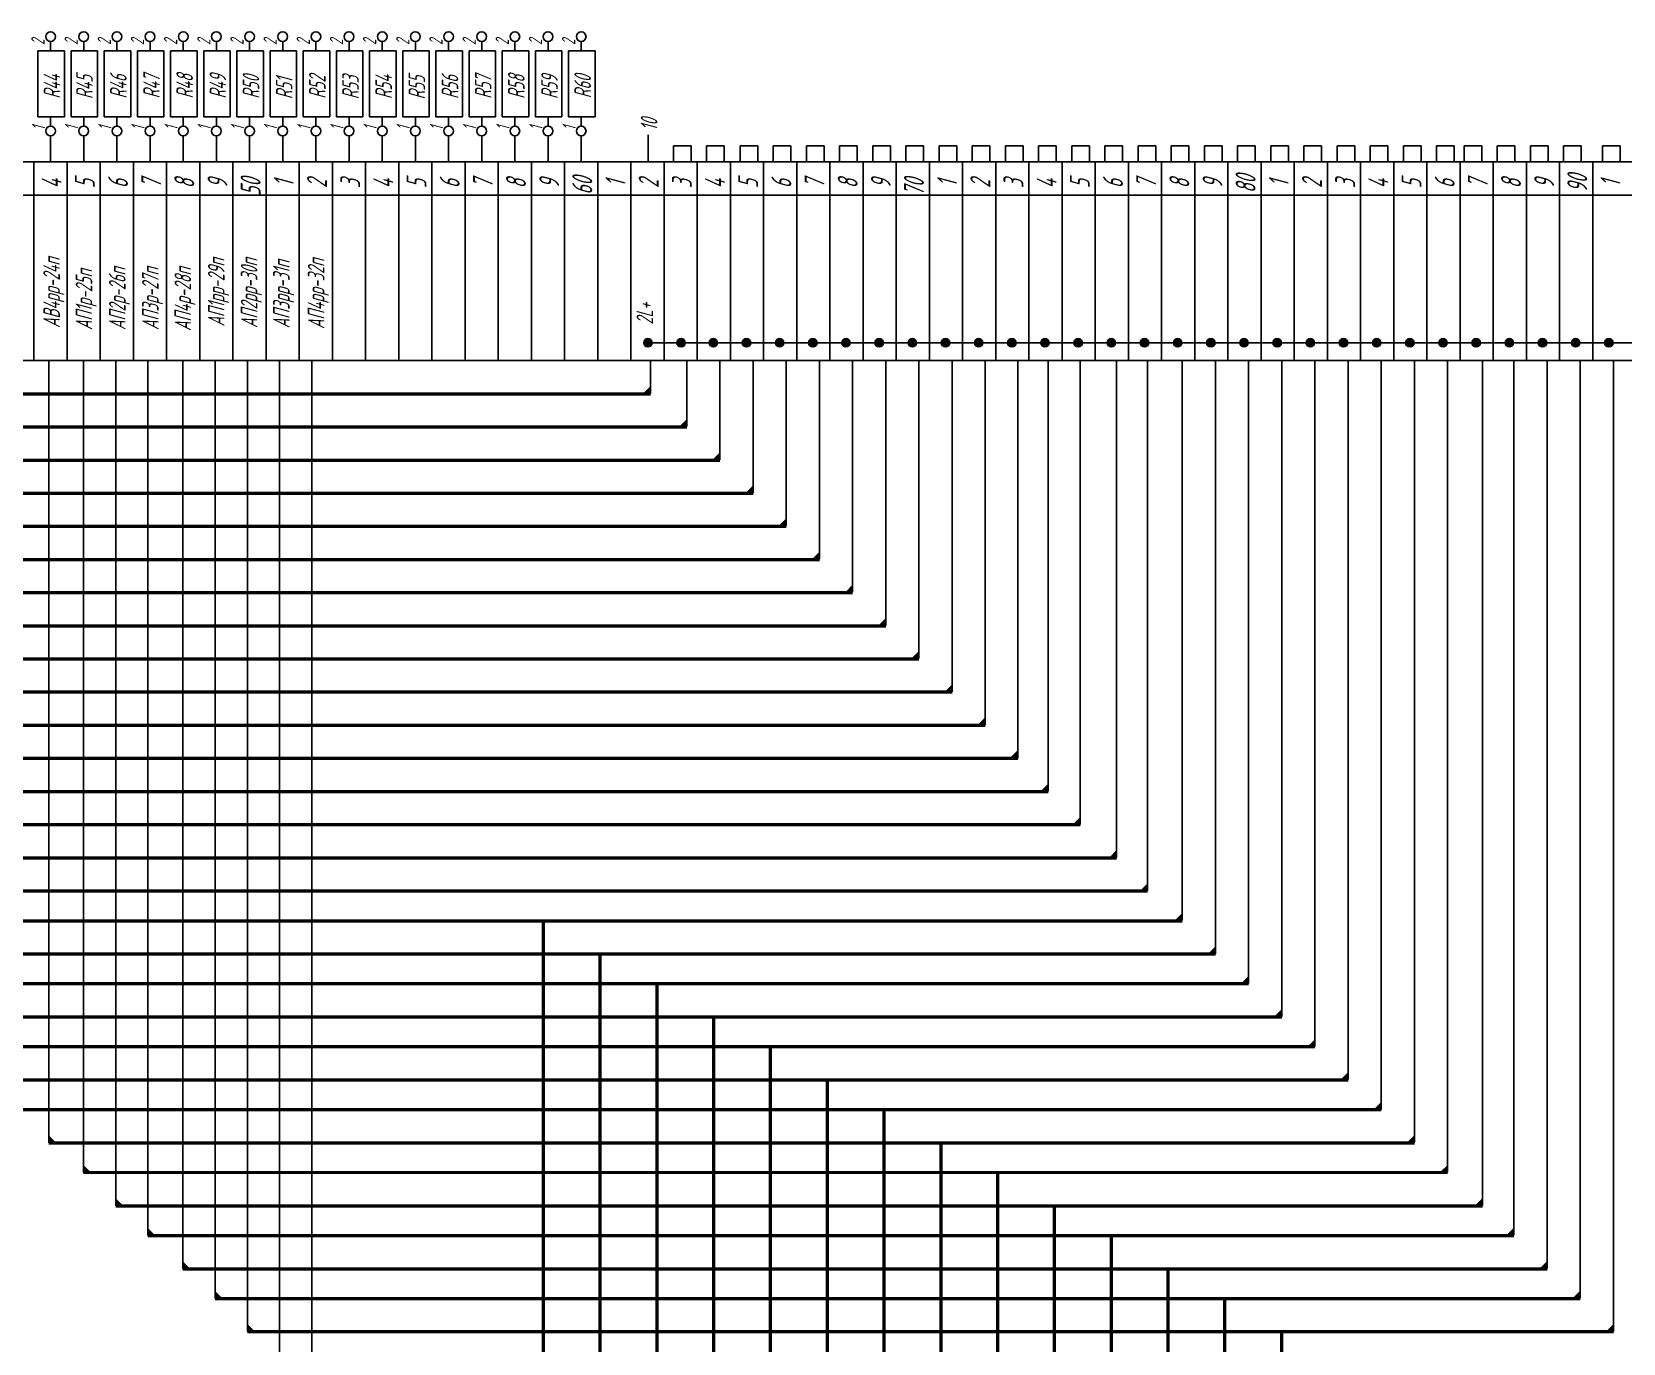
# Model space of a CAD drawing. Header units: millimetres. Extents: x -338 to 6826, y -8218 to 3153.
# Drawn here: x 2353.5 to 2593.4, y -5387.8 to -5190 of the extents above; entities that cross this region are included whole.
import ezdxf
from ezdxf.enums import TextEntityAlignment as Align

# ---------------------------------------------------------------- set-up
doc = ezdxf.new("R2010")
doc.units = ezdxf.units.MM
doc.layers.get('Defpoints').update_dxf_attribs({"color": 251})
doc.layers.add('ТЕКСТ', color=2, linetype='Continuous')
doc.layers.add('Эл.кабель', color=2, linetype='Continuous', lineweight=50)
doc.styles.add('Simplex', font='simplex.shx', dxfattribs={"width": 0.7, "oblique": 15})

msp = doc.modelspace()

# ---------------------------------------------------------------- hatches: boundary and pattern name
for color, points in [(256, [(2446.34, -5237.56, 1), (2446.34, -5236.29, 1)]), (256, [(2451.34, -5237.56, 1), (2451.34, -5236.29, 1)]), (256, [(2456.2, -5237.56, 1), (2456.2, -5236.29, 1)]), (256, [(2461.2, -5237.56, 1), (2461.2, -5236.29, 1)]), (256, [(2466.2, -5237.56, 1), (2466.2, -5236.29, 1)]), (256, [(2471.2, -5237.56, 1), (2471.2, -5236.29, 1)]), (256, [(2476.2, -5237.56, 1), (2476.2, -5236.29, 1)]), (256, [(2481.2, -5237.56, 1), (2481.2, -5236.29, 1)]), (256, [(2486.2, -5237.56, 1), (2486.2, -5236.29, 1)]), (256, [(2491.2, -5237.56, 1), (2491.2, -5236.29, 1)]), (256, [(2496.2, -5237.56, 1), (2496.2, -5236.29, 1)]), (256, [(2501.2, -5237.56, 1), (2501.2, -5236.29, 1)]), (256, [(2506.2, -5237.56, 1), (2506.2, -5236.29, 1)]), (256, [(2511.2, -5237.56, 1), (2511.2, -5236.29, 1)]), (256, [(2516.2, -5237.56, 1), (2516.2, -5236.29, 1)]), (256, [(2521.2, -5237.56, 1), (2521.2, -5236.29, 1)]), (256, [(2526.2, -5237.56, 1), (2526.2, -5236.29, 1)]), (256, [(2531.2, -5237.56, 1), (2531.2, -5236.29, 1)]), (256, [(2536.2, -5237.56, 1), (2536.2, -5236.29, 1)]), (256, [(2541.2, -5237.56, 1), (2541.2, -5236.29, 1)]), (256, [(2546.2, -5237.56, 1), (2546.2, -5236.29, 1)]), (256, [(2551.2, -5237.56, 1), (2551.2, -5236.29, 1)]), (256, [(2556.2, -5237.56, 1), (2556.2, -5236.29, 1)]), (256, [(2561.2, -5237.56, 1), (2561.2, -5236.29, 1)]), (256, [(2566.2, -5237.56, 1), (2566.2, -5236.29, 1)]), (256, [(2571.2, -5237.56, 1), (2571.2, -5236.29, 1)]), (256, [(2576.2, -5237.56, 1), (2576.2, -5236.29, 1)]), (256, [(2581.2, -5237.56, 1), (2581.2, -5236.29, 1)]), (256, [(2586.2, -5237.56, 1), (2586.2, -5236.29, 1)]), (256, [(2591.2, -5237.56, 1), (2591.2, -5236.29, 1)]), (3, [(2446.73, -5243.59), (2445.73, -5244.59), (2446.73, -5244.59)]), (3, [(2452.19, -5248.55), (2451.19, -5249.55), (2452.19, -5249.55)]), (3, [(2457.19, -5253.59), (2456.19, -5254.59), (2457.19, -5254.59)]), (3, [(2462.19, -5258.55), (2461.19, -5259.55), (2462.19, -5259.55)]), (3, [(2467.18, -5263.55), (2466.18, -5264.55), (2467.18, -5264.55)]), (3, [(2472.19, -5268.55), (2471.19, -5269.55), (2472.19, -5269.55)]), (3, [(2477.2, -5273.55), (2476.2, -5274.55), (2477.2, -5274.55)]), (3, [(2482.18, -5278.55), (2481.18, -5279.55), (2482.18, -5279.55)]), (3, [(2487.18, -5283.55), (2486.18, -5284.55), (2487.18, -5284.55)]), (3, [(2492.18, -5288.55), (2491.18, -5289.55), (2492.18, -5289.55)]), (3, [(2497.18, -5293.55), (2496.18, -5294.55), (2497.18, -5294.55)]), (3, [(2502.02, -5298.55), (2501.02, -5299.55), (2502.02, -5299.55)]), (3, [(2506.69, -5303.55), (2505.69, -5304.55), (2506.69, -5304.55)]), (3, [(2511.48, -5308.55), (2510.48, -5309.55), (2511.48, -5309.55)]), (3, [(2517, -5313.55), (2516, -5314.55), (2517, -5314.55)]), (3, [(2521.64, -5318.55), (2520.64, -5319.55), (2521.64, -5319.55)]), (256, [(2525.89, -5324.05), (2526.89, -5323.05), (2526.89, -5324.05)]), (256, [(2530.89, -5329.05), (2531.89, -5328.05), (2531.89, -5329.05)]), (256, [(2535.89, -5333.54), (2536.89, -5332.54), (2536.89, -5333.54)]), (256, [(2540.89, -5338.54), (2541.89, -5337.54), (2541.89, -5338.54)]), (256, [(2545.93, -5343.03), (2546.93, -5342.03), (2546.93, -5343.03)]), (256, [(2550.89, -5348.03), (2551.89, -5347.03), (2551.89, -5348.03)]), (256, [(2555.89, -5352.53), (2556.89, -5351.53), (2556.89, -5352.53)]), (256, [(2357.02, -5357.56), (2356.02, -5356.56), (2356.02, -5357.56)]), (256, [(2560.89, -5357.53), (2561.89, -5356.53), (2561.89, -5357.53)]), (256, [(2362.25, -5362.05), (2361.25, -5361.05), (2361.25, -5362.05)]), (256, [(2565.89, -5362.02), (2566.89, -5361.02), (2566.89, -5362.02)]), (256, [(2367.1, -5367.05), (2366.1, -5366.05), (2366.1, -5367.05)]), (256, [(2571.16, -5367.02), (2572.16, -5366.02), (2572.16, -5367.02)]), (256, [(2371.95, -5371.55), (2370.95, -5370.55), (2370.95, -5371.55)]), (256, [(2575.89, -5371.51), (2576.89, -5370.51), (2576.89, -5371.51)]), (256, [(2377.24, -5376.55), (2376.24, -5375.55), (2376.24, -5376.55)]), (256, [(2580.89, -5376.51), (2581.89, -5375.51), (2581.89, -5376.51)]), (256, [(2382.1, -5381.04), (2381.1, -5380.04), (2381.1, -5381.04)]), (256, [(2585.89, -5381.01), (2586.89, -5380.01), (2586.89, -5381.01)]), (256, [(2386.95, -5386.04), (2385.95, -5385.04), (2385.95, -5386.04)]), (256, [(2590.89, -5386.01), (2591.89, -5385.01), (2591.89, -5386.01)])]:
    msp.add_hatch(color=color).paths.add_polyline_path(points)

# ---------------------------------------------------------------- linework, layer by layer
for p, q in [((2356.28, -5192.88), (2356.28, -5191.49)), ((2361.28, -5192.88), (2361.28, -5191.49)), ((2366.28, -5192.88), (2366.28, -5191.49)), ((2371.28, -5192.88), (2371.28, -5191.49)), ((2376.28, -5192.88), (2376.28, -5191.49)), ((2381.28, -5192.88), (2381.28, -5191.49)), ((2386.28, -5192.88), (2386.28, -5191.49)), ((2391.28, -5192.88), (2391.28, -5191.49)), ((2396.28, -5192.88), (2396.28, -5191.49)), ((2401.28, -5192.88), (2401.28, -5191.49)), ((2406.28, -5192.88), (2406.28, -5191.49)), ((2411.28, -5192.88), (2411.28, -5191.49)), ((2416.28, -5192.88), (2416.28, -5191.49)), ((2421.28, -5192.88), (2421.28, -5191.49)), ((2426.28, -5192.88), (2426.28, -5191.49)), ((2431.28, -5192.88), (2431.28, -5191.49)), ((2436.28, -5192.88), (2436.28, -5191.49)), ((2356.28, -5202.88), (2356.28, -5204.27)), ((2361.28, -5202.88), (2361.28, -5204.27)), ((2366.28, -5202.88), (2366.28, -5204.27)), ((2371.28, -5202.88), (2371.28, -5204.27)), ((2376.28, -5202.88), (2376.28, -5204.27)), ((2381.28, -5202.88), (2381.28, -5204.27)), ((2386.28, -5202.88), (2386.28, -5204.27)), ((2391.28, -5202.88), (2391.28, -5204.27)), ((2396.28, -5202.88), (2396.28, -5204.27)), ((2401.28, -5202.88), (2401.28, -5204.27)), ((2406.28, -5202.88), (2406.28, -5204.27)), ((2411.28, -5202.88), (2411.28, -5204.27)), ((2416.28, -5202.88), (2416.28, -5204.27)), ((2421.28, -5202.88), (2421.28, -5204.27)), ((2426.28, -5202.88), (2426.28, -5204.27)), ((2431.28, -5202.88), (2431.28, -5204.27)), ((2436.28, -5202.88), (2436.28, -5204.27)), ((2452.84, -5207.24), (2450.17, -5207.24)), ((2450.17, -5207.24), (2450.17, -5209.62)), ((2452.84, -5209.62), (2452.84, -5207.24)), ((2457.84, -5207.24), (2455.17, -5207.24)), ((2455.17, -5207.24), (2455.17, -5209.62)), ((2457.84, -5209.62), (2457.84, -5207.24)), ((2462.9, -5207.24), (2460.24, -5207.24)), ((2460.24, -5207.24), (2460.24, -5209.62)), ((2462.9, -5209.62), (2462.9, -5207.24)), ((2467.9, -5207.24), (2465.24, -5207.24)), ((2465.24, -5207.24), (2465.24, -5209.62)), ((2467.9, -5209.62), (2467.9, -5207.24)), ((2472.9, -5207.24), (2470.24, -5207.24)), ((2470.24, -5207.24), (2470.24, -5209.62)), ((2472.9, -5209.62), (2472.9, -5207.24)), ((2477.9, -5207.24), (2475.24, -5207.24)), ((2475.24, -5207.24), (2475.24, -5209.62)), ((2477.9, -5209.62), (2477.9, -5207.24)), ((2482.9, -5207.24), (2480.24, -5207.24)), ((2480.24, -5207.24), (2480.24, -5209.62)), ((2482.9, -5209.62), (2482.9, -5207.24)), ((2487.9, -5207.24), (2485.24, -5207.24)), ((2485.24, -5207.24), (2485.24, -5209.62)), ((2487.9, -5209.62), (2487.9, -5207.24)), ((2492.9, -5207.24), (2490.24, -5207.24)), ((2490.24, -5207.24), (2490.24, -5209.62)), ((2492.9, -5209.62), (2492.9, -5207.24)), ((2497.9, -5207.24), (2495.24, -5207.24)), ((2495.24, -5207.24), (2495.24, -5209.62)), ((2497.9, -5209.62), (2497.9, -5207.24)), ((2502.9, -5207.24), (2500.24, -5207.24)), ((2500.24, -5207.24), (2500.24, -5209.62)), ((2502.9, -5209.62), (2502.9, -5207.24)), ((2507.9, -5207.24), (2505.24, -5207.24)), ((2505.24, -5207.24), (2505.24, -5209.62)), ((2507.9, -5209.62), (2507.9, -5207.24)), ((2512.9, -5207.24), (2510.24, -5207.24)), ((2510.24, -5207.24), (2510.24, -5209.62)), ((2512.9, -5209.62), (2512.9, -5207.24)), ((2517.9, -5207.24), (2515.24, -5207.24)), ((2515.24, -5207.24), (2515.24, -5209.62)), ((2517.9, -5209.62), (2517.9, -5207.24)), ((2522.9, -5207.24), (2520.24, -5207.24)), ((2520.24, -5207.24), (2520.24, -5209.62)), ((2522.9, -5209.62), (2522.9, -5207.24)), ((2527.9, -5207.24), (2525.24, -5207.24)), ((2525.24, -5207.24), (2525.24, -5209.62)), ((2527.9, -5209.62), (2527.9, -5207.24)), ((2532.9, -5207.24), (2530.24, -5207.24)), ((2530.24, -5207.24), (2530.24, -5209.62)), ((2532.9, -5209.62), (2532.9, -5207.24)), ((2537.9, -5207.24), (2535.24, -5207.24)), ((2535.24, -5207.24), (2535.24, -5209.62)), ((2537.9, -5209.62), (2537.9, -5207.24)), ((2542.9, -5207.24), (2540.24, -5207.24)), ((2540.24, -5207.24), (2540.24, -5209.62)), ((2542.9, -5209.62), (2542.9, -5207.24)), ((2547.9, -5207.24), (2545.24, -5207.24)), ((2545.24, -5207.24), (2545.24, -5209.62)), ((2547.9, -5209.62), (2547.9, -5207.24)), ((2552.9, -5207.24), (2550.24, -5207.24)), ((2550.24, -5207.24), (2550.24, -5209.62)), ((2552.9, -5209.62), (2552.9, -5207.24)), ((2557.9, -5207.24), (2555.24, -5207.24)), ((2555.24, -5207.24), (2555.24, -5209.62)), ((2557.9, -5209.62), (2557.9, -5207.24)), ((2562.9, -5207.24), (2560.24, -5207.24)), ((2560.24, -5207.24), (2560.24, -5209.62)), ((2562.9, -5209.62), (2562.9, -5207.24)), ((2567.9, -5207.24), (2565.24, -5207.24)), ((2565.24, -5207.24), (2565.24, -5209.62)), ((2567.9, -5209.62), (2567.9, -5207.24)), ((2572.03, -5207.24), (2569.37, -5207.24)), ((2569.37, -5207.24), (2569.37, -5209.62)), ((2572.03, -5209.62), (2572.03, -5207.24)), ((2577.03, -5207.24), (2574.37, -5207.24)), ((2574.37, -5207.24), (2574.37, -5209.62)), ((2577.03, -5209.62), (2577.03, -5207.24)), ((2582.03, -5207.24), (2579.37, -5207.24)), ((2579.37, -5207.24), (2579.37, -5209.62)), ((2582.03, -5209.62), (2582.03, -5207.24)), ((2587.03, -5207.24), (2584.37, -5207.24)), ((2584.37, -5207.24), (2584.37, -5209.62)), ((2587.03, -5209.62), (2587.03, -5207.24)), ((2592.9, -5207.24), (2590.24, -5207.24)), ((2590.24, -5207.24), (2590.24, -5209.62)), ((2592.9, -5209.62), (2592.9, -5207.24)), ((2446.76, -5236.92), (2631.08, -5236.92)), ((2525.89, -5324.05), (2526.89, -5323.05)), ((2530.89, -5329.05), (2531.89, -5328.05)), ((2535.89, -5333.54), (2536.89, -5332.54)), ((2540.89, -5338.54), (2541.89, -5337.54)), ((2545.93, -5343.03), (2546.93, -5342.03)), ((2550.89, -5348.03), (2551.89, -5347.03)), ((2555.89, -5352.53), (2556.89, -5351.53)), ((2357.02, -5357.56), (2356.02, -5356.56)), ((2560.89, -5357.53), (2561.89, -5356.53)), ((2362.25, -5362.05), (2361.25, -5361.05)), ((2565.89, -5362.02), (2566.89, -5361.02)), ((2367.1, -5367.05), (2366.1, -5366.05)), ((2571.16, -5367.02), (2572.16, -5366.02)), ((2371.95, -5371.55), (2370.95, -5370.55)), ((2575.89, -5371.51), (2576.89, -5370.51)), ((2377.24, -5376.55), (2376.24, -5375.55)), ((2580.89, -5376.51), (2581.89, -5375.51)), ((2382.1, -5381.04), (2381.1, -5380.04)), ((2585.89, -5381.01), (2586.89, -5380.01)), ((2386.95, -5386.04), (2385.95, -5385.04)), ((2590.89, -5386.01), (2591.89, -5385.01))]:
    msp.add_line(p, q)
at = {"linetype": 'Continuous', "lineweight": -3}
for p, q in [((2354.38, -5202.88), (2354.38, -5192.88)), ((2354.38, -5192.88), (2358.38, -5192.88)), ((2358.38, -5192.88), (2358.38, -5202.88)), ((2359.38, -5202.88), (2359.38, -5192.88)), ((2359.38, -5192.88), (2363.38, -5192.88)), ((2363.38, -5192.88), (2363.38, -5202.88)), ((2364.38, -5202.88), (2364.38, -5192.88)), ((2364.38, -5192.88), (2368.38, -5192.88)), ((2368.38, -5192.88), (2368.38, -5202.88)), ((2369.38, -5202.88), (2369.38, -5192.88)), ((2369.38, -5192.88), (2373.38, -5192.88)), ((2373.38, -5192.88), (2373.38, -5202.88)), ((2374.38, -5202.88), (2374.38, -5192.88)), ((2374.38, -5192.88), (2378.38, -5192.88)), ((2378.38, -5192.88), (2378.38, -5202.88)), ((2379.38, -5202.88), (2379.38, -5192.88)), ((2379.38, -5192.88), (2383.38, -5192.88)), ((2383.38, -5192.88), (2383.38, -5202.88)), ((2384.38, -5202.88), (2384.38, -5192.88)), ((2384.38, -5192.88), (2388.38, -5192.88)), ((2388.38, -5192.88), (2388.38, -5202.88)), ((2389.38, -5202.88), (2389.38, -5192.88)), ((2389.38, -5192.88), (2393.38, -5192.88)), ((2393.38, -5192.88), (2393.38, -5202.88)), ((2394.38, -5202.88), (2394.38, -5192.88)), ((2394.38, -5192.88), (2398.38, -5192.88)), ((2398.38, -5192.88), (2398.38, -5202.88)), ((2399.38, -5202.88), (2399.38, -5192.88)), ((2399.38, -5192.88), (2403.38, -5192.88)), ((2403.38, -5192.88), (2403.38, -5202.88)), ((2404.38, -5202.88), (2404.38, -5192.88)), ((2404.38, -5192.88), (2408.38, -5192.88)), ((2408.38, -5192.88), (2408.38, -5202.88)), ((2409.38, -5202.88), (2409.38, -5192.88)), ((2409.38, -5192.88), (2413.38, -5192.88)), ((2413.38, -5192.88), (2413.38, -5202.88)), ((2414.38, -5202.88), (2414.38, -5192.88)), ((2414.38, -5192.88), (2418.38, -5192.88)), ((2418.38, -5192.88), (2418.38, -5202.88)), ((2419.38, -5202.88), (2419.38, -5192.88)), ((2419.38, -5192.88), (2423.38, -5192.88)), ((2423.38, -5192.88), (2423.38, -5202.88)), ((2424.38, -5202.88), (2424.38, -5192.88)), ((2424.38, -5192.88), (2428.38, -5192.88)), ((2428.38, -5192.88), (2428.38, -5202.88)), ((2429.38, -5202.88), (2429.38, -5192.88)), ((2429.38, -5192.88), (2433.38, -5192.88)), ((2433.38, -5192.88), (2433.38, -5202.88)), ((2434.38, -5202.88), (2434.38, -5192.88)), ((2434.38, -5192.88), (2438.38, -5192.88)), ((2438.38, -5192.88), (2438.38, -5202.88)), ((2358.38, -5202.88), (2354.38, -5202.88)), ((2363.38, -5202.88), (2359.38, -5202.88)), ((2368.38, -5202.88), (2364.38, -5202.88)), ((2373.38, -5202.88), (2369.38, -5202.88)), ((2378.38, -5202.88), (2374.38, -5202.88)), ((2383.38, -5202.88), (2379.38, -5202.88)), ((2388.38, -5202.88), (2384.38, -5202.88)), ((2393.38, -5202.88), (2389.38, -5202.88)), ((2398.38, -5202.88), (2394.38, -5202.88)), ((2403.38, -5202.88), (2399.38, -5202.88)), ((2408.38, -5202.88), (2404.38, -5202.88)), ((2413.38, -5202.88), (2409.38, -5202.88)), ((2418.38, -5202.88), (2414.38, -5202.88)), ((2423.38, -5202.88), (2419.38, -5202.88)), ((2428.38, -5202.88), (2424.38, -5202.88)), ((2433.38, -5202.88), (2429.38, -5202.88)), ((2438.38, -5202.88), (2434.38, -5202.88))]:
    msp.add_line(p, q, dxfattribs=at)
at = {"color": 3}
for p, q in [((2356.28, -5209.62), (2356.28, -5205.72)), ((2361.28, -5209.62), (2361.28, -5205.72)), ((2366.28, -5209.62), (2366.28, -5205.72)), ((2371.28, -5209.62), (2371.28, -5205.72)), ((2376.28, -5209.62), (2376.28, -5205.72)), ((2381.28, -5209.62), (2381.28, -5205.72)), ((2386.28, -5209.62), (2386.28, -5205.72)), ((2391.28, -5209.62), (2391.28, -5205.72)), ((2396.28, -5209.62), (2396.28, -5205.72)), ((2401.28, -5209.62), (2401.28, -5205.72)), ((2406.28, -5209.62), (2406.28, -5205.72)), ((2411.28, -5209.62), (2411.28, -5205.72)), ((2416.28, -5209.62), (2416.28, -5205.72)), ((2421.28, -5209.62), (2421.28, -5205.72)), ((2426.28, -5209.62), (2426.28, -5205.72)), ((2431.28, -5209.62), (2431.28, -5205.72)), ((2436.28, -5209.62), (2436.28, -5205.72)), ((2446.73, -5243.59), (2445.73, -5244.59)), ((2452.19, -5248.55), (2451.19, -5249.55)), ((2457.19, -5253.59), (2456.19, -5254.59)), ((2462.19, -5258.55), (2461.19, -5259.55)), ((2467.18, -5263.55), (2466.18, -5264.55)), ((2472.19, -5268.55), (2471.19, -5269.55)), ((2477.2, -5273.55), (2476.2, -5274.55)), ((2482.18, -5278.55), (2481.18, -5279.55)), ((2487.18, -5283.55), (2486.18, -5284.55)), ((2492.18, -5288.55), (2491.18, -5289.55)), ((2497.18, -5293.55), (2496.18, -5294.55)), ((2502.02, -5298.55), (2501.02, -5299.55)), ((2506.69, -5303.55), (2505.69, -5304.55)), ((2511.48, -5308.55), (2510.48, -5309.55)), ((2517, -5313.55), (2516, -5314.55)), ((2521.64, -5318.55), (2520.64, -5319.55))]:
    msp.add_line(p, q, dxfattribs=at)
at = {"color": 2, "ltscale": 0.5}
for p, q in [((2446.37, -5205.56), (2446.37, -5209.62)), ((2356.02, -5239.62), (2356.02, -5357.56)), ((2361.25, -5239.62), (2361.25, -5362.05)), ((2366.1, -5239.62), (2366.1, -5367.05)), ((2370.95, -5239.62), (2370.95, -5371.55)), ((2376.24, -5239.62), (2376.24, -5376.55)), ((2381.1, -5239.62), (2381.1, -5381.04)), ((2385.95, -5239.62), (2385.95, -5386.04)), ((2390.8, -5239.62), (2390.8, -5390.53)), ((2395.66, -5239.62), (2395.66, -5395.53)), ((2446.73, -5239.59), (2446.73, -5244.59)), ((2452.19, -5239.59), (2452.19, -5249.55)), ((2457.19, -5239.59), (2457.19, -5249.59)), ((2462.19, -5239.55), (2462.19, -5259.55)), ((2467.19, -5239.55), (2467.19, -5264.55)), ((2472.19, -5239.55), (2472.19, -5269.55)), ((2477.19, -5239.55), (2477.19, -5274.55)), ((2482.19, -5239.55), (2482.19, -5279.57)), ((2487.19, -5239.55), (2487.19, -5284.55)), ((2492.19, -5239.55), (2492.19, -5289.55)), ((2497.19, -5239.55), (2497.19, -5294.55)), ((2502.08, -5239.55), (2502.08, -5299.55)), ((2506.69, -5239.55), (2506.69, -5304.55)), ((2511.48, -5239.55), (2511.48, -5309.55)), ((2517, -5239.55), (2517, -5309.55)), ((2521.65, -5239.55), (2521.65, -5314.55)), ((2526.89, -5239.55), (2526.89, -5324.05)), ((2531.89, -5239.55), (2531.89, -5329.05)), ((2536.89, -5239.55), (2536.89, -5333.53)), ((2541.89, -5239.55), (2541.89, -5338.54)), ((2546.89, -5239.55), (2546.89, -5343.03)), ((2551.89, -5239.55), (2551.89, -5348.03)), ((2556.89, -5239.55), (2556.89, -5352.53)), ((2561.89, -5239.55), (2561.89, -5357.53)), ((2566.89, -5239.55), (2566.89, -5362.02)), ((2572.17, -5239.55), (2572.17, -5367.02)), ((2576.89, -5239.55), (2576.89, -5371.51)), ((2581.89, -5239.55), (2581.89, -5376.51)), ((2586.89, -5239.55), (2586.89, -5381.01)), ((2591.89, -5239.55), (2591.89, -5386.01)), ((2457.19, -5249.59), (2457.19, -5254.59)), ((2517, -5309.55), (2517, -5314.55)), ((2521.64, -5314.55), (2521.64, -5319.55))]:
    msp.add_line(p, q, dxfattribs=at)
at = {"color": 2}
for p, q in [((2133.78, -5209.62), (2718.78, -5209.62)), ((2353.78, -5239.62), (2353.78, -5209.62)), ((2358.78, -5239.62), (2358.78, -5209.62)), ((2363.78, -5239.62), (2363.78, -5209.62)), ((2368.78, -5239.62), (2368.78, -5209.62)), ((2373.78, -5239.62), (2373.78, -5209.62)), ((2378.78, -5239.62), (2378.78, -5209.62)), ((2383.78, -5239.62), (2383.78, -5209.62)), ((2388.78, -5239.62), (2388.78, -5209.62)), ((2393.78, -5239.62), (2393.78, -5209.62)), ((2398.78, -5239.62), (2398.78, -5209.62)), ((2403.78, -5239.62), (2403.78, -5209.62)), ((2408.78, -5239.62), (2408.78, -5209.62)), ((2413.78, -5239.62), (2413.78, -5209.62)), ((2418.78, -5239.62), (2418.78, -5209.62)), ((2423.78, -5239.62), (2423.78, -5209.62)), ((2428.78, -5239.62), (2428.78, -5209.62)), ((2433.78, -5239.62), (2433.78, -5209.62)), ((2438.78, -5239.62), (2438.78, -5209.62)), ((2443.78, -5239.62), (2443.78, -5209.62)), ((2448.78, -5239.62), (2448.78, -5209.62)), ((2453.78, -5239.62), (2453.78, -5209.62)), ((2458.78, -5239.62), (2458.78, -5209.62)), ((2463.78, -5239.62), (2463.78, -5209.62)), ((2468.78, -5239.62), (2468.78, -5209.62)), ((2473.78, -5239.62), (2473.78, -5209.62)), ((2478.78, -5239.62), (2478.78, -5209.62)), ((2483.78, -5239.62), (2483.78, -5209.62)), ((2488.78, -5239.62), (2488.78, -5209.62)), ((2493.78, -5239.62), (2493.78, -5209.62)), ((2498.78, -5239.62), (2498.78, -5209.62)), ((2508.78, -5239.62), (2508.78, -5209.62)), ((2513.78, -5239.62), (2513.78, -5209.62)), ((2518.78, -5239.62), (2518.78, -5209.62)), ((2523.78, -5239.62), (2523.78, -5209.62)), ((2528.78, -5239.62), (2528.78, -5209.62)), ((2533.78, -5239.62), (2533.78, -5209.62)), ((2538.78, -5239.62), (2538.78, -5209.62)), ((2543.78, -5239.62), (2543.78, -5209.62)), ((2548.78, -5239.62), (2548.78, -5209.62)), ((2553.78, -5239.62), (2553.78, -5209.62)), ((2558.78, -5239.62), (2558.78, -5209.62)), ((2563.78, -5239.62), (2563.78, -5209.62)), ((2568.78, -5239.62), (2568.78, -5209.62)), ((2573.78, -5239.62), (2573.78, -5209.62)), ((2578.78, -5239.62), (2578.78, -5209.62)), ((2583.78, -5239.62), (2583.78, -5209.62)), ((2588.78, -5239.62), (2588.78, -5209.62)), ((2138.78, -5214.65), (2663.78, -5214.65)), ((2138.78, -5214.65), (2713.78, -5214.65)), ((2133.78, -5239.62), (2718.78, -5239.62))]:
    msp.add_line(p, q, dxfattribs=at)
for centre, radius in [((2356.28, -5190.76), 0.726), ((2361.28, -5190.76), 0.726), ((2366.28, -5190.76), 0.726), ((2371.28, -5190.76), 0.726), ((2376.28, -5190.76), 0.726), ((2381.28, -5190.76), 0.726), ((2386.28, -5190.76), 0.726), ((2391.28, -5190.76), 0.726), ((2396.28, -5190.76), 0.726), ((2401.28, -5190.76), 0.726), ((2406.28, -5190.76), 0.726), ((2411.28, -5190.76), 0.726), ((2416.28, -5190.76), 0.726), ((2421.28, -5190.76), 0.726), ((2426.28, -5190.76), 0.726), ((2431.28, -5190.76), 0.726), ((2436.28, -5190.76), 0.726), ((2356.28, -5205), 0.726), ((2361.28, -5205), 0.726), ((2366.28, -5205), 0.726), ((2371.28, -5205), 0.726), ((2376.28, -5205), 0.726), ((2381.28, -5205), 0.726), ((2386.28, -5205), 0.726), ((2391.28, -5205), 0.726), ((2396.28, -5205), 0.726), ((2401.28, -5205), 0.726), ((2406.28, -5205), 0.726), ((2411.28, -5205), 0.726), ((2416.28, -5205), 0.726), ((2421.28, -5205), 0.726), ((2426.28, -5205), 0.726), ((2431.28, -5205), 0.726), ((2436.28, -5205), 0.726), ((2446.34, -5236.92), 0.633), ((2451.34, -5236.92), 0.633), ((2456.2, -5236.92), 0.633), ((2461.2, -5236.92), 0.633), ((2466.2, -5236.92), 0.633), ((2471.2, -5236.92), 0.633), ((2476.2, -5236.92), 0.633), ((2481.2, -5236.92), 0.633), ((2486.2, -5236.92), 0.633), ((2491.2, -5236.92), 0.633), ((2496.2, -5236.92), 0.633), ((2501.2, -5236.92), 0.633), ((2506.2, -5236.92), 0.633), ((2511.2, -5236.92), 0.633), ((2516.2, -5236.92), 0.633), ((2521.2, -5236.92), 0.633), ((2526.2, -5236.92), 0.633), ((2531.2, -5236.92), 0.633), ((2536.2, -5236.92), 0.633), ((2541.2, -5236.92), 0.633), ((2546.2, -5236.92), 0.633), ((2551.2, -5236.92), 0.633), ((2556.2, -5236.92), 0.633), ((2561.2, -5236.92), 0.633), ((2566.2, -5236.92), 0.633), ((2571.2, -5236.92), 0.633), ((2576.2, -5236.92), 0.633), ((2581.2, -5236.92), 0.633), ((2586.2, -5236.92), 0.633), ((2591.2, -5236.92), 0.633)]:
    msp.add_circle(centre, radius)
at = {"layer": 'Defpoints', "color": 2}
msp.add_line((2503.78, -5239.62), (2503.78, -5209.62), dxfattribs=at)
at = {"layer": 'Эл.кабель', "color": 3}
for p, q in [((2140.64, -5244.62), (2446.73, -5244.62)), ((2146.29, -5249.62), (2452.19, -5249.62)), ((2156.25, -5254.65), (2457.19, -5254.65)), ((2166.27, -5259.59), (2462.19, -5259.59)), ((2206.27, -5264.59), (2467.19, -5264.59)), ((2216.68, -5269.59), (2472.19, -5269.59)), ((2226.68, -5274.59), (2477.19, -5274.59)), ((2236.4, -5279.59), (2482.19, -5279.61)), ((2246.35, -5284.59), (2487.19, -5284.59)), ((2256.3, -5289.59), (2492.19, -5289.59)), ((2266.72, -5294.59), (2497.19, -5294.59)), ((2276.71, -5299.59), (2502.08, -5299.59)), ((2286.71, -5304.59), (2506.69, -5304.59)), ((2296.71, -5309.59), (2511.48, -5309.59)), ((2301.71, -5314.59), (2517, -5314.59)), ((2311.71, -5319.59), (2521.64, -5319.59))]:
    msp.add_line(p, q, dxfattribs=at)
at = {"layer": 'Эл.кабель'}
for p, q in [((2321.56, -5324.08), (2526.89, -5324.08)), ((2430.58, -5406.42), (2430.58, -5324.08)), ((2326.41, -5329.08), (2531.89, -5329.08)), ((2439.14, -5406.42), (2439.14, -5329.08)), ((2331.27, -5333.57), (2536.89, -5333.57)), ((2447.71, -5406.42), (2447.71, -5333.57)), ((2336.12, -5338.57), (2541.89, -5338.57)), ((2456.27, -5406.42), (2456.27, -5338.57)), ((2341.46, -5343.07), (2546.89, -5343.07)), ((2464.83, -5406.42), (2464.83, -5343.07)), ((2346.31, -5348.07), (2551.89, -5348.07)), ((2473.39, -5406.42), (2473.39, -5348.07)), ((2351.17, -5352.56), (2556.89, -5352.56)), ((2481.95, -5406.42), (2481.95, -5352.56)), ((2356.02, -5357.56), (2561.89, -5357.56)), ((2490.52, -5406.42), (2490.52, -5357.56)), ((2361.25, -5362.05), (2566.89, -5362.02)), ((2499.08, -5406.42), (2499.08, -5362.05)), ((2366.1, -5367.05), (2572.17, -5367.05)), ((2507.64, -5406.42), (2507.64, -5367.05)), ((2370.95, -5371.55), (2576.89, -5371.55)), ((2516.2, -5406.42), (2516.2, -5371.55)), ((2376.24, -5376.55), (2581.89, -5376.55)), ((2524.76, -5406.42), (2524.76, -5376.55)), ((2381.1, -5381.04), (2586.89, -5381.04)), ((2533.33, -5406.42), (2533.33, -5381.04)), ((2385.95, -5386.04), (2591.89, -5386.04)), ((2541.89, -5406.42), (2541.89, -5386.04))]:
    msp.add_line(p, q, dxfattribs=at)

# ---------------------------------------------------------------- texts
at = {"layer": 'ТЕКСТ', "style": 'Simplex', "oblique": 15, "width": 0.6}
for s, height, p in [('2', 2, (2355.38, -5192.02)), ('2', 2, (2360.38, -5192.02)), ('2', 2, (2365.38, -5192.02)), ('2', 2, (2370.38, -5192.02)), ('2', 2, (2375.38, -5192.02)), ('2', 2, (2380.38, -5192.02)), ('2', 2, (2385.38, -5192.02)), ('2', 2, (2390.38, -5192.02)), ('2', 2, (2395.38, -5192.02)), ('2', 2, (2400.38, -5192.02)), ('2', 2, (2405.38, -5192.02)), ('2', 2, (2410.38, -5192.02)), ('2', 2, (2415.38, -5192.02)), ('2', 2, (2420.38, -5192.02)), ('2', 2, (2425.38, -5192.02)), ('2', 2, (2430.38, -5192.02)), ('2', 2, (2435.38, -5192.02)), ('1', 2, (2355.46, -5204.9)), ('1', 2, (2360.46, -5204.9)), ('1', 2, (2365.46, -5204.9)), ('1', 2, (2370.46, -5204.9)), ('1', 2, (2375.46, -5204.9)), ('1', 2, (2380.46, -5204.9)), ('1', 2, (2385.46, -5204.9)), ('1', 2, (2390.46, -5204.9)), ('1', 2, (2395.46, -5204.9)), ('1', 2, (2400.46, -5204.9)), ('1', 2, (2405.46, -5204.9)), ('1', 2, (2410.46, -5204.9)), ('1', 2, (2415.46, -5204.9)), ('1', 2, (2420.46, -5204.9)), ('1', 2, (2425.46, -5204.9)), ('1', 2, (2430.46, -5204.9)), ('1', 2, (2435.46, -5204.9)), ('50', 3, (2387.94, -5214.78)), ('60', 3, (2437.94, -5214.6)), ('70', 3, (2487.94, -5214.78)), ('80', 3, (2537.94, -5214.36)), ('90', 3, (2587.94, -5214.26))]:
    msp.add_text(s, height=height, rotation=90, dxfattribs=at).set_placement(p)
for s, height, p in [('R44', 2.5, (2357.75, -5198.31)), ('R45', 2.5, (2362.64, -5198.38)), ('R46', 2.5, (2367.75, -5198.31)), ('R47', 2.5, (2372.75, -5198.31)), ('R48', 2.5, (2377.75, -5198.27)), ('R49', 2.5, (2382.75, -5198.31)), ('R50', 2.5, (2387.75, -5198.38)), ('R52', 2.5, (2397.75, -5198.38)), ('R53', 2.5, (2402.75, -5198.45)), ('R55', 2.5, (2412.75, -5198.45)), ('R56', 2.5, (2417.75, -5198.38)), ('R57', 2.5, (2422.75, -5198.38)), ('R58', 2.5, (2427.75, -5198.34)), ('R59', 2.5, (2432.75, -5198.38)), ('R60', 2.5, (2437.75, -5198.31)), ('R51', 2.5, (2392.75, -5198.59)), ('R54', 2.5, (2407.75, -5198.38)), ('4', 3, (2357.95, -5212.95)), ('5', 3, (2362.95, -5212.95)), ('6', 3, (2367.95, -5212.95)), ('7', 3, (2372.95, -5212.95)), ('8', 3, (2377.95, -5212.95)), ('9', 3, (2382.95, -5212.95)), ('1', 3, (2392.95, -5212.95)), ('2', 3, (2397.95, -5212.95)), ('3', 3, (2402.95, -5212.95)), ('4', 3, (2407.95, -5212.95)), ('5', 3, (2412.95, -5212.95)), ('6', 3, (2417.95, -5212.95)), ('7', 3, (2422.95, -5212.95)), ('8', 3, (2427.95, -5212.95)), ('9', 3, (2432.95, -5212.95)), ('1', 3, (2442.95, -5212.95)), ('2', 3, (2447.95, -5212.95)), ('3', 3, (2452.95, -5212.95)), ('4', 3, (2457.95, -5212.95)), ('5', 3, (2462.95, -5212.95)), ('6', 3, (2467.95, -5212.95)), ('7', 3, (2472.95, -5212.95)), ('8', 3, (2477.95, -5212.95)), ('9', 3, (2482.95, -5212.95)), ('1', 3, (2492.95, -5212.95)), ('2', 3, (2497.95, -5212.95)), ('3', 3, (2502.95, -5212.95)), ('4', 3, (2507.95, -5212.95)), ('5', 3, (2512.95, -5212.95)), ('6', 3, (2517.95, -5212.95)), ('7', 3, (2522.95, -5212.95)), ('8', 3, (2527.95, -5212.95)), ('9', 3, (2532.95, -5212.95)), ('1', 3, (2542.95, -5212.95)), ('2', 3, (2547.95, -5212.95)), ('3', 3, (2552.95, -5212.95)), ('4', 3, (2557.95, -5212.95)), ('5', 3, (2562.95, -5212.95)), ('6', 3, (2567.95, -5212.95)), ('7', 3, (2572.95, -5212.95)), ('8', 3, (2577.95, -5212.95)), ('9', 3, (2582.95, -5212.95)), ('1', 3, (2592.95, -5212.95)), ('2L+', 2.5, (2447.12, -5232.56))]:
    msp.add_text(s, height=height, rotation=90, dxfattribs=at).set_placement(p, align=Align.CENTER)
at = {"layer": 'ТЕКСТ', "color": 6, "style": 'Simplex', "oblique": 15, "width": 0.6}
msp.add_text('10', height=2.5, rotation=90, dxfattribs=at).set_placement((2447.76, -5204.03), align=Align.CENTER)
at = {"layer": 'ТЕКСТ', "style": 'Simplex', "oblique": 15, "width": 0.6}
for s, p in [('АВ4рр-24п', (2357.68, -5224.1)), ('АП1рр-29п', (2382.51, -5224.23)), ('АП2рр-30п', (2387.46, -5224.23)), ('АП3рр-31п', (2392.33, -5224.52)), ('АП4рр-32п', (2397.57, -5224.28)), ('АП1р-25п', (2362.56, -5225.88)), ('АП2р-26п', (2367.59, -5225.59)), ('АП3р-27п', (2372.58, -5225.59)), ('АП4р-28п', (2377.47, -5225.59))]:
    msp.add_text(s, height=2.5, rotation=90, dxfattribs=at).set_placement(p, align=Align.RIGHT)

doc.saveas('drawing.dxf')
